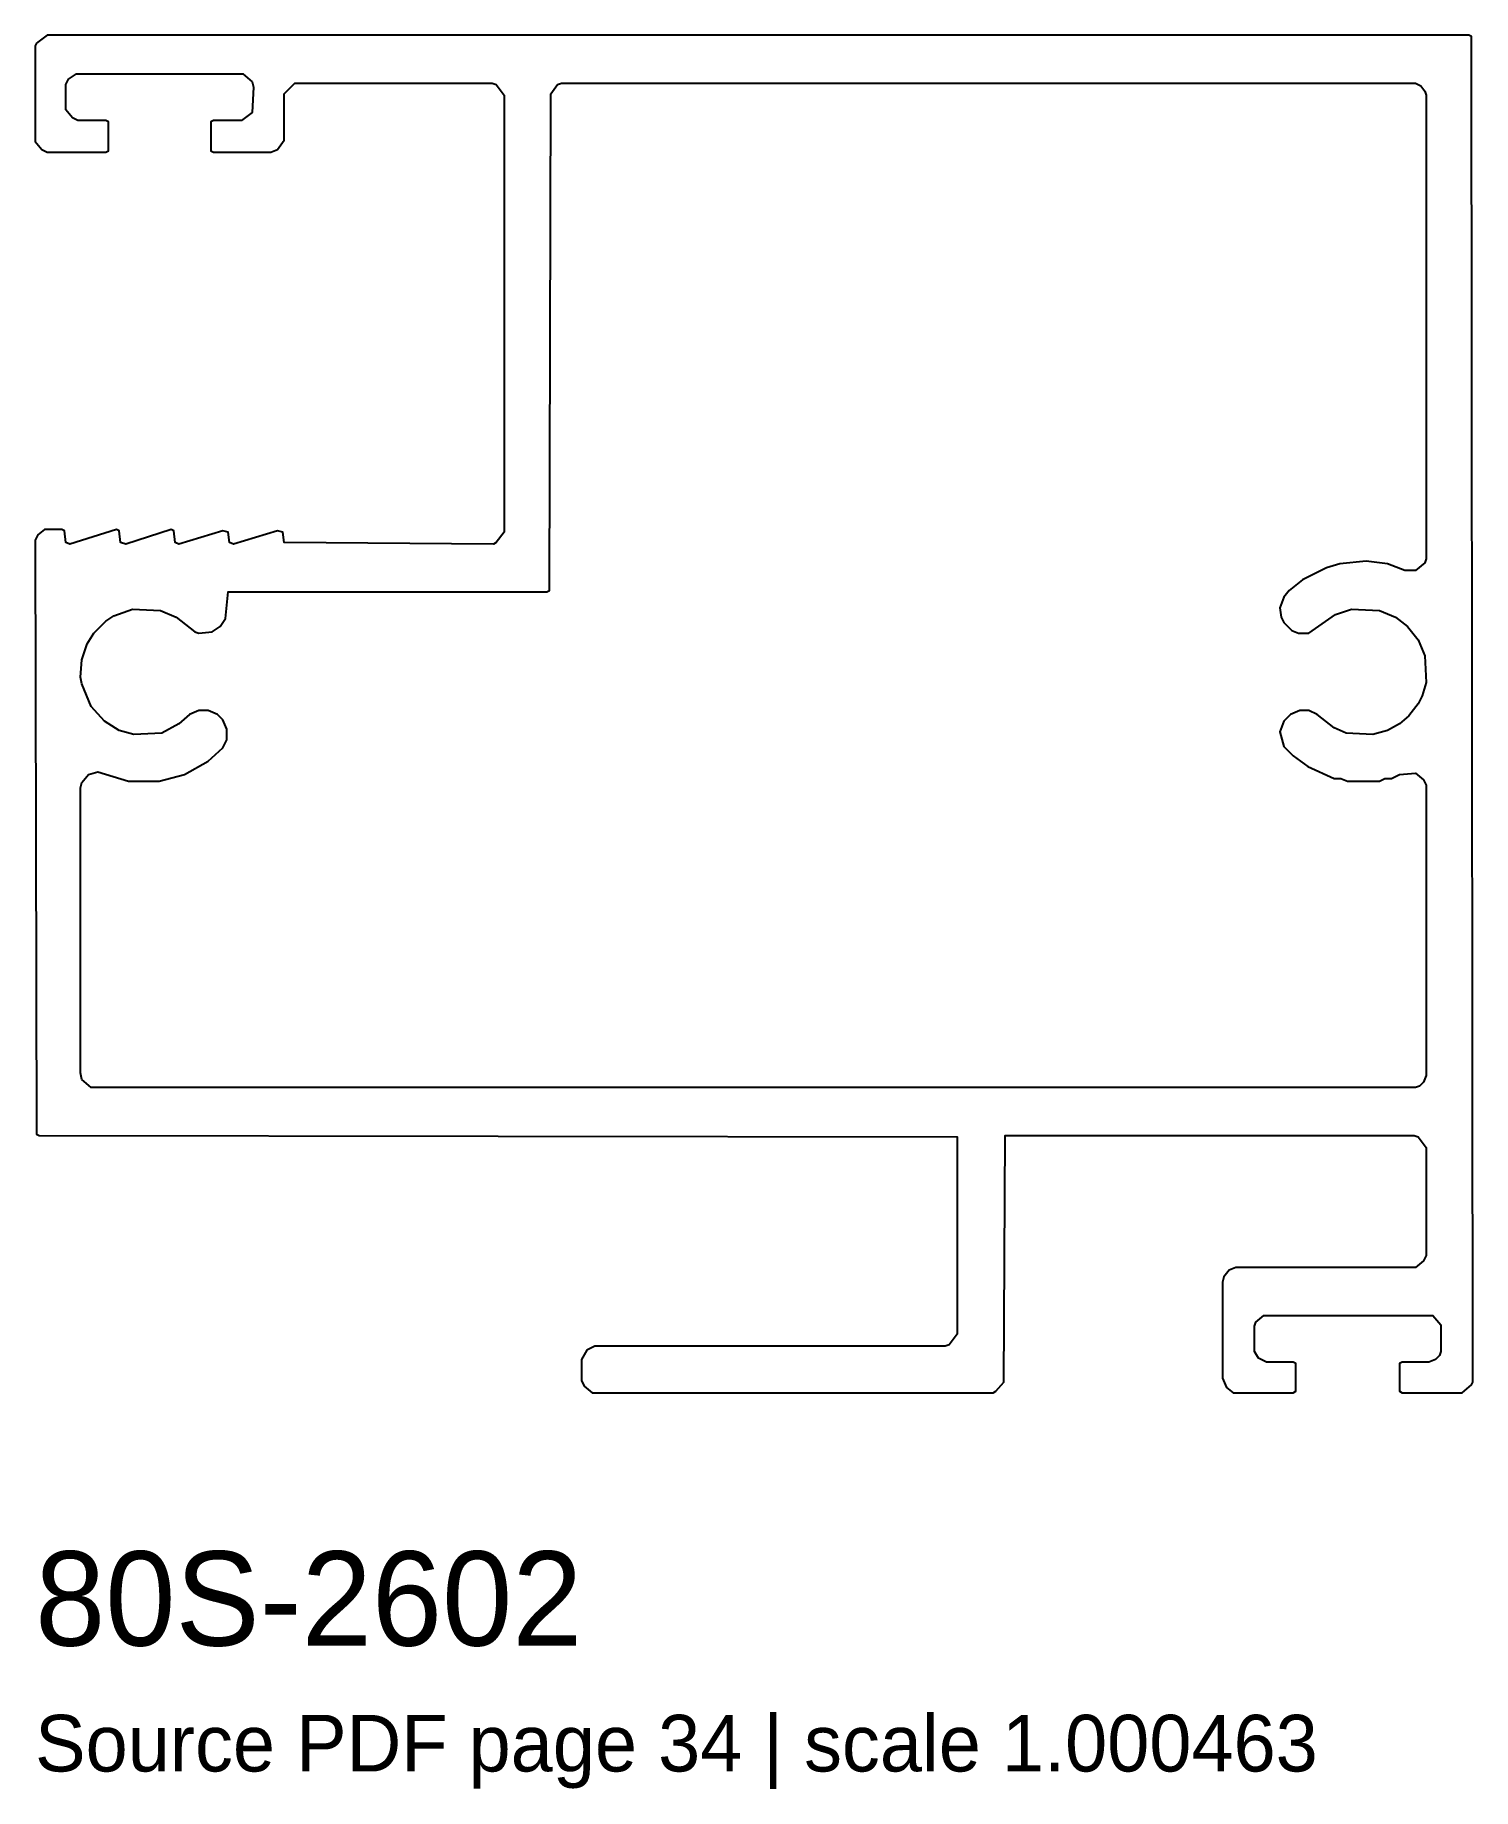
# Model space of a CAD drawing. Header units: millimetres. Extents: x 0 to 45.7, y -12.6 to 43.2.
import ezdxf

# ---------------------------------------------------------------- set-up
doc = ezdxf.new("R2010")
doc.units = ezdxf.units.MM
doc.layers.add('INFO', color=7, linetype='Continuous')
doc.layers.add('PROFILE', color=7, linetype='Continuous')

msp = doc.modelspace()

# ---------------------------------------------------------------- linework, layer by layer
at = {"layer": 'PROFILE'}
for points in [[(0.042, 42.946), (0, 42.861), (0, 39.812), (0.212, 39.558), (0.381, 39.473), (2.245, 39.473), (2.329, 39.515), (2.329, 40.447), (2.245, 40.489), (1.355, 40.489), (1.186, 40.574), (0.974, 40.828), (0.974, 41.633), (1.059, 41.802), (1.313, 41.972), (6.607, 41.972), (6.904, 41.718), (6.946, 41.548), (6.904, 40.744), (6.565, 40.489), (5.675, 40.489), (5.591, 40.447), (5.591, 39.515), (5.675, 39.473), (7.496, 39.473), (7.708, 39.558), (7.92, 39.854), (7.92, 41.336), (8.259, 41.675), (14.527, 41.675), (14.654, 41.633), (14.908, 41.294), (14.908, 27.402), (14.654, 27.064), (14.569, 27.021), (7.92, 27.064), (7.878, 27.402), (7.708, 27.445), (6.311, 27.021), (6.184, 27.064), (6.141, 27.402), (5.972, 27.445), (4.574, 27.021), (4.447, 27.064), (4.405, 27.445), (4.32, 27.487), (2.88, 27.021), (2.711, 27.064), (2.668, 27.445), (2.584, 27.487), (1.101, 27.021), (0.974, 27.064), (0.932, 27.445), (0.847, 27.487), (0.296, 27.487), (0.085, 27.318), (0, 27.148), (0.042, 8.259), (0.127, 8.216), (29.308, 8.174), (29.308, 1.906), (29.054, 1.567), (28.927, 1.525), (17.788, 1.525), (17.534, 1.398), (17.365, 1.101), (17.365, 0.424), (17.449, 0.254), (17.704, 0.042), (30.452, 0.042), (30.536, 0.085), (30.791, 0.381), (30.833, 8.216), (43.835, 8.216), (43.962, 8.174), (44.216, 7.835), (44.216, 4.405), (44.132, 4.235), (43.878, 4.024), (38.16, 4.024), (37.948, 3.939), (37.779, 3.727), (37.736, 3.558), (37.736, 0.508), (37.864, 0.212), (38.075, 0.042), (39.981, 0.042), (40.066, 0.085), (40.066, 0.974), (39.981, 1.016), (39.134, 1.016), (38.88, 1.144), (38.753, 1.355), (38.753, 2.16), (38.795, 2.287), (39.049, 2.499), (44.428, 2.499), (44.682, 2.202), (44.682, 1.355), (44.64, 1.228), (44.513, 1.101), (44.301, 1.016), (43.454, 1.016), (43.369, 0.974), (43.369, 0.085), (43.454, 0.042), (45.36, 0.042), (45.656, 0.296), (45.699, 0.381), (45.656, 43.158), (45.572, 43.2), (0.381, 43.2)], [(1.482, 23.336), (1.652, 23.845), (1.864, 24.184), (2.245, 24.565), (2.499, 24.734), (3.092, 24.946), (3.981, 24.904), (4.489, 24.692), (5.082, 24.226), (5.209, 24.184), (5.633, 24.226), (5.887, 24.395), (6.056, 24.649), (6.141, 25.496), (16.264, 25.496), (16.348, 25.539), (16.391, 41.336), (16.602, 41.633), (16.729, 41.675), (43.878, 41.675), (44.047, 41.591), (44.174, 41.421), (44.216, 41.294), (44.216, 26.555), (44.174, 26.428), (43.878, 26.174), (43.539, 26.174), (42.988, 26.386), (42.311, 26.471), (41.464, 26.386), (41.04, 26.259), (40.278, 25.878), (39.854, 25.539), (39.685, 25.327), (39.558, 24.988), (39.6, 24.692), (39.685, 24.522), (39.939, 24.268), (40.151, 24.184), (40.489, 24.184), (41.336, 24.776), (41.845, 24.946), (42.734, 24.904), (43.242, 24.692), (43.624, 24.395), (43.962, 23.972), (44.174, 23.464), (44.216, 22.616), (44.089, 22.193), (43.962, 21.939), (43.666, 21.558), (43.369, 21.304), (42.988, 21.092), (42.522, 20.965), (41.675, 21.007), (41.294, 21.176), (40.744, 21.6), (40.489, 21.727), (40.193, 21.727), (39.896, 21.6), (39.685, 21.388), (39.558, 21.049), (39.685, 20.584), (39.981, 20.287), (40.447, 19.948), (41.294, 19.567), (41.506, 19.567), (41.718, 19.482), (42.734, 19.482), (42.904, 19.567), (43.115, 19.567), (43.369, 19.694), (43.878, 19.736), (44.132, 19.525), (44.216, 19.355), (44.216, 10.122), (44.132, 9.911), (44.005, 9.784), (43.878, 9.741), (1.779, 9.741), (1.482, 9.995), (1.44, 10.207), (1.44, 19.271), (1.482, 19.44), (1.694, 19.694), (1.991, 19.779), (2.965, 19.482), (3.939, 19.482), (4.744, 19.694), (5.506, 20.118), (5.972, 20.541), (6.099, 20.795), (6.099, 21.134), (5.972, 21.431), (5.802, 21.6), (5.506, 21.727), (5.209, 21.727), (4.913, 21.6), (4.574, 21.304), (4.024, 21.007), (3.134, 20.965), (2.668, 21.092), (2.202, 21.388), (1.779, 21.854), (1.482, 22.574), (1.44, 22.786)]]:
    msp.add_lwpolyline(points, close=True, dxfattribs=at)

# ---------------------------------------------------------------- texts
at = {"layer": 'INFO'}
for s, height, p in [('80S-2602', 3, (0, -8)), ('Source PDF page 34 | scale 1.000463', 1.8, (0, -12))]:
    msp.add_text(s, height=height, dxfattribs=at).set_placement(p)

doc.saveas('drawing.dxf')
